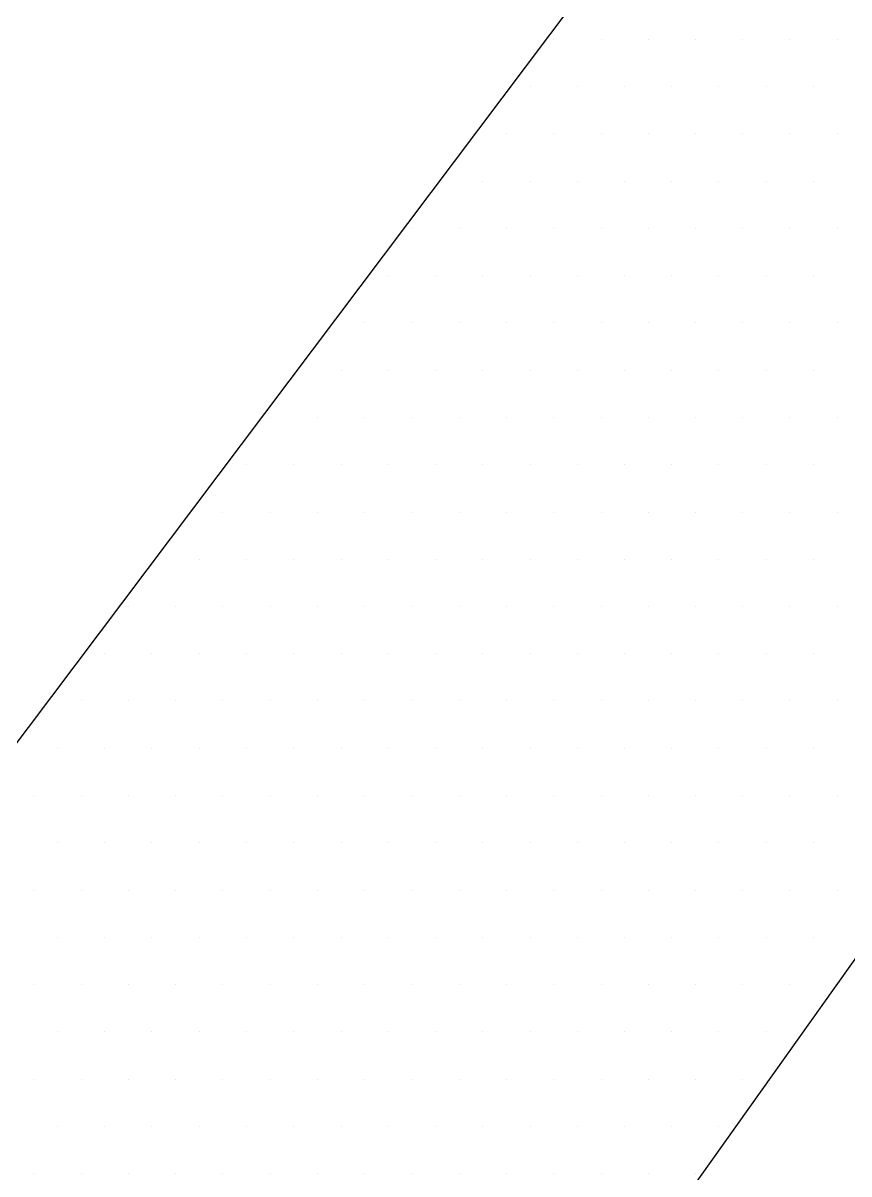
# Paper-space layout 'TOP_A1_00200_01-01-2017_MODELE' of a CAD drawing. Header units: metres. Extents: x 1274 to 2143, y 12 to 312.
# Drawn here: x 1541.648 to 1542.61, y 155.818 to 157.158 of the extents above; entities that cross this region are included whole.
import ezdxf

# ---------------------------------------------------------------- set-up
doc = ezdxf.new("R2010")
doc.units = ezdxf.units.M
doc.header["$LTSCALE"] = 2
doc.set_wipeout_variables(frame=1)
doc.linetypes.add('CACHEX2', pattern=[0.75, 0.5, -0.25])
for name, color, linetype in [('CARTOUCHE', 7, 'Continuous'), ('LOGO', 4, 'Continuous'), ('rosace', 7, 'Continuous')]:
    doc.layers.add(name, color=color, linetype=linetype)

# ---------------------------------------------------------------- blocks, each defined once
blk = doc.blocks.new('A$C715108E3')
at = {"layer": 'LOGO', "color": 131}
for p, q in [((4.5506, -8.2855), (4.5506, -8.2855)), ((4.5659, -8.2855), (4.5659, -8.2855)), ((4.658, -8.2855), (4.658, -8.2855)), ((4.7492, -8.2855), (4.7492, -8.2855)), ((4.8413, -8.2855), (4.8413, -8.2855)), ((4.9329, -8.2855), (4.9329, -8.2855)), ((5.0242, -8.2855), (5.0242, -8.2855)), ((5.1164, -8.2855), (5.1164, -8.2855)), ((4.4814, -8.3777), (4.4814, -8.3777)), ((4.5202, -8.3777), (4.5202, -8.3777)), ((4.6115, -8.3777), (4.6115, -8.3777)), ((4.7035, -8.3777), (4.7035, -8.3777)), ((4.7952, -8.3777), (4.7952, -8.3777)), ((4.8868, -8.3777), (4.8868, -8.3777)), ((4.9788, -8.3777), (4.9788, -8.3777)), ((5.0705, -8.3777), (5.0705, -8.3777)), ((4.4125, -8.4692), (4.4125, -8.4692)), ((4.4739, -8.4692), (4.4739, -8.4692)), ((4.5659, -8.4692), (4.5659, -8.4692)), ((4.658, -8.4692), (4.658, -8.4692)), ((4.7492, -8.4692), (4.7492, -8.4692)), ((4.8413, -8.4692), (4.8413, -8.4692)), ((4.9329, -8.4692), (4.9329, -8.4692)), ((5.0242, -8.4692), (5.0242, -8.4692)), ((5.1164, -8.4692), (5.1164, -8.4692)), ((4.3433, -8.5607), (4.3433, -8.5607)), ((4.4282, -8.5607), (4.4282, -8.5607)), ((4.5202, -8.5607), (4.5202, -8.5607)), ((4.6115, -8.5607), (4.6115, -8.5607)), ((4.7035, -8.5607), (4.7035, -8.5607)), ((4.7952, -8.5607), (4.7952, -8.5607)), ((4.8868, -8.5607), (4.8868, -8.5607)), ((4.9788, -8.5607), (4.9788, -8.5607)), ((5.0705, -8.5607), (5.0705, -8.5607)), ((4.2745, -8.6529), (4.2745, -8.6529)), ((4.2906, -8.6529), (4.2906, -8.6529)), ((4.3827, -8.6529), (4.3827, -8.6529)), ((4.4739, -8.6529), (4.4739, -8.6529)), ((4.5659, -8.6529), (4.5659, -8.6529)), ((4.658, -8.6529), (4.658, -8.6529)), ((4.7492, -8.6529), (4.7492, -8.6529)), ((4.8413, -8.6529), (4.8413, -8.6529)), ((4.9329, -8.6529), (4.9329, -8.6529)), ((5.0242, -8.6529), (5.0242, -8.6529)), ((5.1164, -8.6529), (5.1164, -8.6529)), ((4.2054, -8.7443), (4.2054, -8.7443)), ((4.2445, -8.7443), (4.2445, -8.7443)), ((4.3364, -8.7443), (4.3364, -8.7443)), ((4.4282, -8.7443), (4.4282, -8.7443)), ((4.5202, -8.7443), (4.5202, -8.7443)), ((4.6115, -8.7443), (4.6115, -8.7443)), ((4.7035, -8.7443), (4.7035, -8.7443)), ((4.7952, -8.7443), (4.7952, -8.7443)), ((4.8868, -8.7443), (4.8868, -8.7443)), ((4.9788, -8.7443), (4.9788, -8.7443)), ((5.0705, -8.7443), (5.0705, -8.7443)), ((4.1362, -8.8356), (4.1362, -8.8356)), ((4.1988, -8.8356), (4.1988, -8.8356)), ((4.2906, -8.8356), (4.2906, -8.8356)), ((4.3827, -8.8356), (4.3827, -8.8356)), ((4.4739, -8.8356), (4.4739, -8.8356)), ((4.5659, -8.8356), (4.5659, -8.8356)), ((4.658, -8.8356), (4.658, -8.8356)), ((4.7492, -8.8356), (4.7492, -8.8356)), ((4.8413, -8.8356), (4.8413, -8.8356)), ((4.9329, -8.8356), (4.9329, -8.8356)), ((5.0242, -8.8356), (5.0242, -8.8356)), ((5.1164, -8.8356), (5.1164, -8.8356)), ((4.0672, -8.928), (4.0672, -8.928)), ((4.1531, -8.928), (4.1531, -8.928)), ((4.2445, -8.928), (4.2445, -8.928)), ((4.3364, -8.928), (4.3364, -8.928)), ((4.4282, -8.928), (4.4282, -8.928)), ((4.5202, -8.928), (4.5202, -8.928)), ((4.6115, -8.928), (4.6115, -8.928)), ((4.7035, -8.928), (4.7035, -8.928)), ((4.7952, -8.928), (4.7952, -8.928)), ((4.8868, -8.928), (4.8868, -8.928)), ((4.9788, -8.928), (4.9788, -8.928)), ((5.0705, -8.928), (5.0705, -8.928)), ((3.9983, -9.0196), (3.9983, -9.0196)), ((4.0155, -9.0196), (4.0155, -9.0196)), ((4.107, -9.0196), (4.107, -9.0196)), ((4.1988, -9.0196), (4.1988, -9.0196)), ((4.2906, -9.0196), (4.2906, -9.0196)), ((4.3827, -9.0196), (4.3827, -9.0196)), ((4.4739, -9.0196), (4.4739, -9.0196)), ((4.5659, -9.0196), (4.5659, -9.0196)), ((4.658, -9.0196), (4.658, -9.0196)), ((4.7492, -9.0196), (4.7492, -9.0196)), ((4.8413, -9.0196), (4.8413, -9.0196)), ((4.9329, -9.0196), (4.9329, -9.0196)), ((5.0242, -9.0196), (5.0242, -9.0196)), ((5.1164, -9.0196), (5.1164, -9.0196)), ((3.9289, -9.1109), (3.9289, -9.1109)), ((3.9694, -9.1109), (3.9694, -9.1109)), ((4.0612, -9.1109), (4.0612, -9.1109)), ((4.1531, -9.1109), (4.1531, -9.1109)), ((4.2445, -9.1109), (4.2445, -9.1109)), ((4.3364, -9.1109), (4.3364, -9.1109)), ((4.4282, -9.1109), (4.4282, -9.1109)), ((4.5202, -9.1109), (4.5202, -9.1109)), ((4.6115, -9.1109), (4.6115, -9.1109)), ((4.7035, -9.1109), (4.7035, -9.1109)), ((4.7952, -9.1109), (4.7952, -9.1109)), ((4.8868, -9.1109), (4.8868, -9.1109)), ((4.9788, -9.1109), (4.9788, -9.1109)), ((5.0705, -9.1109), (5.0705, -9.1109)), ((3.86, -9.2033), (3.86, -9.2033)), ((3.9237, -9.2033), (3.9237, -9.2033)), ((4.0155, -9.2033), (4.0155, -9.2033)), ((4.107, -9.2033), (4.107, -9.2033)), ((4.1988, -9.2033), (4.1988, -9.2033)), ((4.2906, -9.2033), (4.2906, -9.2033)), ((4.3827, -9.2033), (4.3827, -9.2033)), ((4.4739, -9.2033), (4.4739, -9.2033)), ((4.5659, -9.2033), (4.5659, -9.2033)), ((4.658, -9.2033), (4.658, -9.2033)), ((4.7492, -9.2033), (4.7492, -9.2033)), ((4.8413, -9.2033), (4.8413, -9.2033)), ((4.9329, -9.2033), (4.9329, -9.2033)), ((5.0242, -9.2033), (5.0242, -9.2033)), ((5.1164, -9.2033), (5.1164, -9.2033)), ((3.791, -9.2946), (3.791, -9.2946)), ((3.878, -9.2946), (3.878, -9.2946)), ((3.9694, -9.2946), (3.9694, -9.2946)), ((4.0612, -9.2946), (4.0612, -9.2946)), ((4.1531, -9.2946), (4.1531, -9.2946)), ((4.2445, -9.2946), (4.2445, -9.2946)), ((4.3364, -9.2946), (4.3364, -9.2946)), ((4.4282, -9.2946), (4.4282, -9.2946)), ((4.5202, -9.2946), (4.5202, -9.2946)), ((4.6115, -9.2946), (4.6115, -9.2946)), ((4.7035, -9.2946), (4.7035, -9.2946)), ((4.7952, -9.2946), (4.7952, -9.2946)), ((4.8868, -9.2946), (4.8868, -9.2946)), ((4.9788, -9.2946), (4.9788, -9.2946)), ((5.0705, -9.2946), (5.0705, -9.2946)), ((3.722, -9.387), (3.722, -9.387)), ((3.7404, -9.387), (3.7404, -9.387)), ((3.8317, -9.387), (3.8317, -9.387)), ((3.9237, -9.387), (3.9237, -9.387)), ((4.0155, -9.387), (4.0155, -9.387)), ((4.107, -9.387), (4.107, -9.387)), ((4.1988, -9.387), (4.1988, -9.387)), ((4.2906, -9.387), (4.2906, -9.387)), ((4.3827, -9.387), (4.3827, -9.387)), ((4.4739, -9.387), (4.4739, -9.387)), ((4.5659, -9.387), (4.5659, -9.387)), ((4.658, -9.387), (4.658, -9.387)), ((4.7492, -9.387), (4.7492, -9.387)), ((4.8413, -9.387), (4.8413, -9.387)), ((4.9329, -9.387), (4.9329, -9.387)), ((5.0242, -9.387), (5.0242, -9.387)), ((5.1164, -9.387), (5.1164, -9.387)), ((3.6527, -9.4786), (3.6527, -9.4786)), ((3.6943, -9.4786), (3.6943, -9.4786)), ((3.7861, -9.4786), (3.7861, -9.4786)), ((3.878, -9.4786), (3.878, -9.4786)), ((3.9694, -9.4786), (3.9694, -9.4786)), ((4.0612, -9.4786), (4.0612, -9.4786)), ((4.1531, -9.4786), (4.1531, -9.4786)), ((4.2445, -9.4786), (4.2445, -9.4786)), ((4.3364, -9.4786), (4.3364, -9.4786)), ((4.4282, -9.4786), (4.4282, -9.4786)), ((4.5202, -9.4786), (4.5202, -9.4786)), ((4.6115, -9.4786), (4.6115, -9.4786)), ((4.7035, -9.4786), (4.7035, -9.4786)), ((4.7952, -9.4786), (4.7952, -9.4786)), ((4.8868, -9.4786), (4.8868, -9.4786)), ((4.9788, -9.4786), (4.9788, -9.4786)), ((5.0705, -9.4786), (5.0705, -9.4786)), ((3.5837, -9.5699), (3.5837, -9.5699)), ((3.6486, -9.5699), (3.6486, -9.5699)), ((3.7404, -9.5699), (3.7404, -9.5699)), ((3.8317, -9.5699), (3.8317, -9.5699)), ((3.9237, -9.5699), (3.9237, -9.5699)), ((4.0155, -9.5699), (4.0155, -9.5699)), ((4.107, -9.5699), (4.107, -9.5699)), ((4.1988, -9.5699), (4.1988, -9.5699)), ((4.2906, -9.5699), (4.2906, -9.5699)), ((4.3827, -9.5699), (4.3827, -9.5699)), ((4.4739, -9.5699), (4.4739, -9.5699)), ((4.5659, -9.5699), (4.5659, -9.5699)), ((4.658, -9.5699), (4.658, -9.5699)), ((4.7492, -9.5699), (4.7492, -9.5699)), ((4.8413, -9.5699), (4.8413, -9.5699)), ((4.9329, -9.5699), (4.9329, -9.5699)), ((5.0242, -9.5699), (5.0242, -9.5699)), ((5.1164, -9.5699), (5.1164, -9.5699)), ((3.6028, -9.6623), (3.6028, -9.6623)), ((3.6943, -9.6623), (3.6943, -9.6623)), ((3.7861, -9.6623), (3.7861, -9.6623)), ((3.878, -9.6623), (3.878, -9.6623)), ((3.9694, -9.6623), (3.9694, -9.6623)), ((4.0612, -9.6623), (4.0612, -9.6623)), ((4.1531, -9.6623), (4.1531, -9.6623)), ((4.2445, -9.6623), (4.2445, -9.6623)), ((4.3364, -9.6623), (4.3364, -9.6623)), ((4.4282, -9.6623), (4.4282, -9.6623)), ((4.5202, -9.6623), (4.5202, -9.6623)), ((4.6115, -9.6623), (4.6115, -9.6623)), ((4.7035, -9.6623), (4.7035, -9.6623)), ((4.7952, -9.6623), (4.7952, -9.6623)), ((4.8868, -9.6623), (4.8868, -9.6623)), ((4.9788, -9.6623), (4.9788, -9.6623)), ((5.0705, -9.6623), (5.0705, -9.6623)), ((3.5564, -9.7535), (3.5564, -9.7535)), ((3.6486, -9.7535), (3.6486, -9.7535)), ((3.7404, -9.7535), (3.7404, -9.7535)), ((3.8317, -9.7535), (3.8317, -9.7535)), ((3.9237, -9.7535), (3.9237, -9.7535)), ((4.0155, -9.7535), (4.0155, -9.7535)), ((4.107, -9.7535), (4.107, -9.7535)), ((4.1988, -9.7535), (4.1988, -9.7535)), ((4.2906, -9.7535), (4.2906, -9.7535)), ((4.3827, -9.7535), (4.3827, -9.7535)), ((4.4739, -9.7535), (4.4739, -9.7535)), ((4.5659, -9.7535), (4.5659, -9.7535)), ((4.658, -9.7535), (4.658, -9.7535)), ((4.7492, -9.7535), (4.7492, -9.7535)), ((4.8413, -9.7535), (4.8413, -9.7535)), ((4.9329, -9.7535), (4.9329, -9.7535)), ((5.0242, -9.7535), (5.0242, -9.7535)), ((5.1164, -9.7535), (5.1164, -9.7535)), ((3.6028, -9.8452), (3.6028, -9.8452)), ((3.6943, -9.8452), (3.6943, -9.8452)), ((3.7861, -9.8452), (3.7861, -9.8452)), ((3.878, -9.8452), (3.878, -9.8452)), ((3.9694, -9.8452), (3.9694, -9.8452)), ((4.0612, -9.8452), (4.0612, -9.8452)), ((4.1531, -9.8452), (4.1531, -9.8452)), ((4.2445, -9.8452), (4.2445, -9.8452)), ((4.3364, -9.8452), (4.3364, -9.8452)), ((4.4282, -9.8452), (4.4282, -9.8452)), ((4.5202, -9.8452), (4.5202, -9.8452)), ((4.6115, -9.8452), (4.6115, -9.8452)), ((4.7035, -9.8452), (4.7035, -9.8452)), ((4.7952, -9.8452), (4.7952, -9.8452)), ((4.8868, -9.8452), (4.8868, -9.8452)), ((4.9788, -9.8452), (4.9788, -9.8452)), ((5.0705, -9.8452), (5.0705, -9.8452)), ((3.5564, -9.9374), (3.5564, -9.9374)), ((3.6486, -9.9374), (3.6486, -9.9374)), ((3.7404, -9.9374), (3.7404, -9.9374)), ((3.8317, -9.9374), (3.8317, -9.9374)), ((3.9237, -9.9374), (3.9237, -9.9374)), ((4.0155, -9.9374), (4.0155, -9.9374)), ((4.107, -9.9374), (4.107, -9.9374)), ((4.1988, -9.9374), (4.1988, -9.9374)), ((4.2906, -9.9374), (4.2906, -9.9374)), ((4.3827, -9.9374), (4.3827, -9.9374)), ((4.4739, -9.9374), (4.4739, -9.9374)), ((4.5659, -9.9374), (4.5659, -9.9374)), ((4.658, -9.9374), (4.658, -9.9374)), ((4.7492, -9.9374), (4.7492, -9.9374)), ((4.8413, -9.9374), (4.8413, -9.9374)), ((4.9329, -9.9374), (4.9329, -9.9374)), ((5.0242, -9.9374), (5.0242, -9.9374)), ((5.1164, -9.9374), (5.1164, -9.9374)), ((3.6028, -10.0289), (3.6028, -10.0289)), ((3.6943, -10.0289), (3.6943, -10.0289)), ((3.7861, -10.0289), (3.7861, -10.0289)), ((3.878, -10.0289), (3.878, -10.0289)), ((3.9694, -10.0289), (3.9694, -10.0289)), ((4.0612, -10.0289), (4.0612, -10.0289)), ((4.1531, -10.0289), (4.1531, -10.0289)), ((4.2445, -10.0289), (4.2445, -10.0289)), ((4.3364, -10.0289), (4.3364, -10.0289)), ((4.4282, -10.0289), (4.4282, -10.0289)), ((4.5202, -10.0289), (4.5202, -10.0289)), ((4.6115, -10.0289), (4.6115, -10.0289)), ((4.7035, -10.0289), (4.7035, -10.0289)), ((4.7952, -10.0289), (4.7952, -10.0289)), ((4.8868, -10.0289), (4.8868, -10.0289)), ((4.9788, -10.0289), (4.9788, -10.0289)), ((5.0705, -10.0289), (5.0705, -10.0289)), ((3.5564, -10.1203), (3.5564, -10.1203)), ((3.6486, -10.1203), (3.6486, -10.1203)), ((3.7404, -10.1203), (3.7404, -10.1203)), ((3.8317, -10.1203), (3.8317, -10.1203)), ((3.9237, -10.1203), (3.9237, -10.1203)), ((4.0155, -10.1203), (4.0155, -10.1203)), ((4.107, -10.1203), (4.107, -10.1203)), ((4.1988, -10.1203), (4.1988, -10.1203)), ((4.2906, -10.1203), (4.2906, -10.1203)), ((4.3827, -10.1203), (4.3827, -10.1203)), ((4.4739, -10.1203), (4.4739, -10.1203)), ((4.5659, -10.1203), (4.5659, -10.1203)), ((4.658, -10.1203), (4.658, -10.1203)), ((4.7492, -10.1203), (4.7492, -10.1203)), ((4.8413, -10.1203), (4.8413, -10.1203)), ((4.9329, -10.1203), (4.9329, -10.1203)), ((5.0242, -10.1203), (5.0242, -10.1203)), ((5.1164, -10.1203), (5.1164, -10.1203)), ((3.6028, -10.2125), (3.6028, -10.2125)), ((3.6943, -10.2125), (3.6943, -10.2125)), ((3.7861, -10.2125), (3.7861, -10.2125)), ((3.878, -10.2125), (3.878, -10.2125)), ((3.9694, -10.2125), (3.9694, -10.2125)), ((4.0612, -10.2125), (4.0612, -10.2125)), ((4.1531, -10.2125), (4.1531, -10.2125)), ((4.2445, -10.2125), (4.2445, -10.2125)), ((4.3364, -10.2125), (4.3364, -10.2125)), ((4.4282, -10.2125), (4.4282, -10.2125)), ((4.5202, -10.2125), (4.5202, -10.2125)), ((4.6115, -10.2125), (4.6115, -10.2125)), ((4.7035, -10.2125), (4.7035, -10.2125)), ((4.7952, -10.2125), (4.7952, -10.2125)), ((4.8868, -10.2125), (4.8868, -10.2125)), ((4.9788, -10.2125), (4.9788, -10.2125)), ((3.5564, -10.304), (3.5564, -10.304)), ((3.6486, -10.304), (3.6486, -10.304)), ((3.7404, -10.304), (3.7404, -10.304)), ((3.8317, -10.304), (3.8317, -10.304)), ((3.9237, -10.304), (3.9237, -10.304)), ((4.0155, -10.304), (4.0155, -10.304)), ((4.107, -10.304), (4.107, -10.304)), ((4.1988, -10.304), (4.1988, -10.304)), ((4.2906, -10.304), (4.2906, -10.304)), ((4.3827, -10.304), (4.3827, -10.304)), ((4.4739, -10.304), (4.4739, -10.304)), ((4.5659, -10.304), (4.5659, -10.304)), ((4.658, -10.304), (4.658, -10.304)), ((4.7492, -10.304), (4.7492, -10.304)), ((4.8413, -10.304), (4.8413, -10.304)), ((4.9329, -10.304), (4.9329, -10.304)), ((3.6028, -10.3952), (3.6028, -10.3952)), ((3.6943, -10.3952), (3.6943, -10.3952)), ((3.7861, -10.3952), (3.7861, -10.3952)), ((3.878, -10.3952), (3.878, -10.3952)), ((3.9694, -10.3952), (3.9694, -10.3952)), ((4.0612, -10.3952), (4.0612, -10.3952)), ((4.1531, -10.3952), (4.1531, -10.3952)), ((4.2445, -10.3952), (4.2445, -10.3952)), ((4.3364, -10.3952), (4.3364, -10.3952)), ((4.4282, -10.3952), (4.4282, -10.3952)), ((4.5202, -10.3952), (4.5202, -10.3952)), ((4.6115, -10.3952), (4.6115, -10.3952)), ((4.7035, -10.3952), (4.7035, -10.3952)), ((4.7952, -10.3952), (4.7952, -10.3952)), ((4.8868, -10.3952), (4.8868, -10.3952)), ((3.5564, -10.4876), (3.5564, -10.4876)), ((3.6486, -10.4876), (3.6486, -10.4876)), ((3.7404, -10.4876), (3.7404, -10.4876)), ((3.8317, -10.4876), (3.8317, -10.4876)), ((3.9237, -10.4876), (3.9237, -10.4876)), ((4.0155, -10.4876), (4.0155, -10.4876)), ((4.107, -10.4876), (4.107, -10.4876)), ((4.1988, -10.4876), (4.1988, -10.4876)), ((4.2906, -10.4876), (4.2906, -10.4876)), ((4.3827, -10.4876), (4.3827, -10.4876)), ((4.4739, -10.4876), (4.4739, -10.4876)), ((4.5659, -10.4876), (4.5659, -10.4876)), ((4.658, -10.4876), (4.658, -10.4876)), ((4.7492, -10.4876), (4.7492, -10.4876)), ((4.8413, -10.4876), (4.8413, -10.4876))]:
    blk.add_line(p, q, dxfattribs=at)
blk.add_lwpolyline([(0.2166, -18.8242), (-0.4061, -17.3082), (1.2857, -17.5115), (0.9202, -16.4826), (-0.461, -13.5406), (1.4536, -13.7453), (4.032, -19.4344), (5.206, -17.903), (3.3935, -13.9486), (6.3293, -14.2803), (6.4311, -12.6478), (3.5725, -12.29), (6.1505, -8.6671), (5.6155, -6.8715), (1.6586, -12.1279), (-1.9407, -12.0256)], dxfattribs=at)
blk = doc.blocks.new('A$C581E6685')
at = {"layer": 'rosace', "color": 32, "linetype": 'CACHEX2', "ltscale": 1.5}
blk.add_ellipse((-38.0538, 23.8138), major_axis=(-19.0311, -3.534), ratio=0.590567, dxfattribs=at)
at = {"layer": 'rosace', "color": 32}
blk.add_ellipse((-37.6144, 23.8499), major_axis=(-13.5768, -4.2839), ratio=0.791971, dxfattribs=at)
at = {"layer": 'CARTOUCHE'}
blk.add_blockref('A$C715108E3', (-31.6739, 36.3189), dxfattribs=at)
blk = doc.blocks.new('A$C4D68259D')
blk.add_wipeout([(0, 25.6223), (0.1652, 26.7367), (0.7383, 27.8861), (1.6708, 28.7909), (2.8466, 29.3316), (3.5435, 29.4509), (3.5435, 29.4509), (94.9287, 29.4623), (96.0552, 29.2902), (97.2167, 28.6987), (97.7035, 28.2661), (98.0951, 27.7798), (98.6162, 26.658), (98.7362, 26.0362), (98.7516, 25.8527), (98.7585, 3.8387), (98.5719, 2.6574), (98.0189, 1.5743), (97.5848, 1.0765), (97.1232, 0.6959), (95.9338, 0.1366), (95.4142, 0.0321), (95.1105, 0.0048), (3.7555, 0.0009), (2.7133, 0.169), (1.5147, 0.7841), (0.6714, 1.6707), (0.147, 2.7876), (0.0063, 3.6209)]).dxf.layer = 'CARTOUCHE'
at = {"layer": 'CARTOUCHE'}
blk.add_rational_spline([(0, 25.6223), (0, 14.7312), (0, 3.84), (0, 0), (3.84, 0), (49.3793, 0), (94.9185, 0), (98.7585, 0), (98.7585, 3.84), (98.7585, 14.7312), (98.7585, 25.6223), (98.7585, 29.4623), (94.9185, 29.4623), (49.3793, 29.4623), (3.84, 29.4623), (0, 29.4623), (0, 25.6223)], [1, 1, 1, 0.707106781187, 1, 1, 1, 0.707106781187, 1, 1, 1, 0.707106781187, 1, 1, 1, 0.707106781187, 1], degree=2, knots=[0, 0, 0, 1, 1, 2.570796, 2.570796, 3.570796, 3.570796, 5.141593, 5.141593, 6.141593, 6.141593, 7.712389, 7.712389, 8.712389, 8.712389, 10.283185, 10.283185, 10.283185], dxfattribs=at)
at = {"layer": 'CARTOUCHE', "xscale": 0.6, "yscale": 0.6, "zscale": 0.6}
blk.add_blockref('A$C581E6685', (37.2707, 1.3806), dxfattribs=at)

psp = doc.layouts.new('TOP_A1_00200_01-01-2017_MODELE')

# ---------------------------------------------------------------- block references
at = {"layer": 'rosace'}
psp.add_blockref('A$C4D68259D', (1521.2598, 138.9386), dxfattribs=at)

doc.saveas('drawing.dxf')
